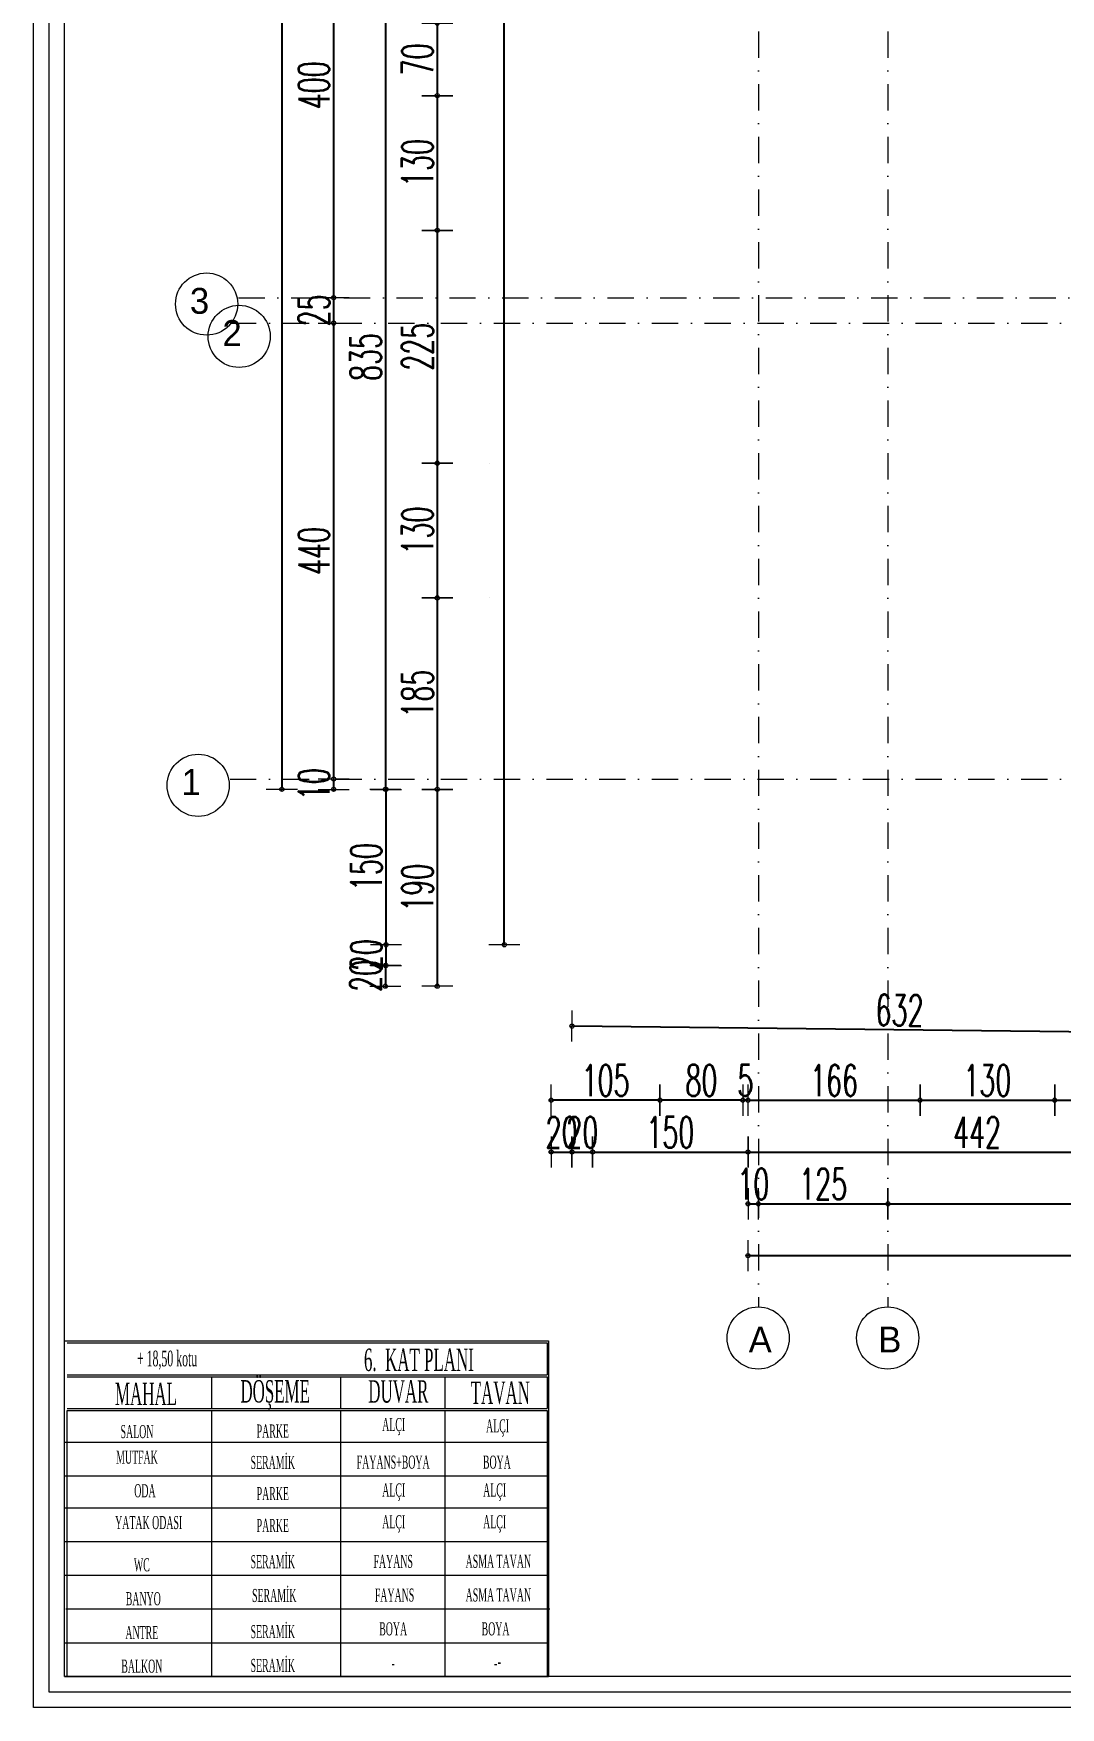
# Model space of a CAD drawing. Header units: millimetres. Extents: x -16104 to 67872, y -88009 to 12107.
# Drawn here: x 28315 to 29306, y 8729 to 10345 of the extents above; entities that cross this region are included whole.
import ezdxf

# ---------------------------------------------------------------- set-up
doc = ezdxf.new("R2010")
doc.units = ezdxf.units.MM
doc.linetypes.add('ACAD_ISO07W100', pattern=[3, 0, -3])
doc.linetypes.add('DASHDOTX2', pattern=[50.8, 25.4, -12.7, 0, -12.7])
doc.layers.get('0').update_dxf_attribs({"color": 241})
for name, color, linetype, lineweight in [('0.3', 114, 'Continuous', 5), ('AKS', 1, 'ACAD_ISO07W100', 5), ('akslar', 144, 'Continuous', 20), ('c05', 32, 'Continuous', 13), ('OLCU', 54, 'Continuous', 13)]:
    doc.layers.add(name, color=color, linetype=linetype, lineweight=lineweight)
doc.styles.add('DIM', font='Txttw.shx', dxfattribs={"width": 0.6})
doc.styles.add('OLCUIC', font='ROMANS.SHX', dxfattribs={"width": 0.5})
doc.dimstyles.new('50', dxfattribs={"dimscale": 0, "dimtxt": 30, "dimasz": 1, "dimexe": 0, "dimexo": 2, "dimgap": 4, "dimtad": 1, "dimdec": 0, "dimzin": 0, "dimdsep": 46, "dimtxsty": 'DIM', "dimblk1": 'DOT', "dimblk2": 'DOT', "dimsah": 1, "dimcen": 1.5, "dimdle": 3, "dimse1": 1, "dimse2": 1, "dimclrd": 256, "dimclre": 9, "dimclrt": 256, "dimadec": 0, "dimazin": 0, "dimtfac": 0.24, "dimtdec": 0, "dimtix": 1, "dimtmove": 2, "dimatfit": 3, "dimldrblk": 'DOT', "dimfxl": 0, "dimtolj": 1, "dimtzin": 15, "dimarcsym": 0})

# ---------------------------------------------------------------- blocks, each defined once
blk = doc.blocks.new('DOT')
for p, q in [((-2, 0), (0, 0)), ((0, 15), (0, -15)), ((2, 0), (0, 0))]:
    blk.add_line(p, q)
blk.add_circle((0, 0), 2)
blk = doc.blocks.new('*D2141')
at = {"layer": 'Defpoints', "color": 0, "transparency": 16777216}
for p in [(29004.9, 9365.5), (29170.9, 9365.5), (29170.9, 9315.5)]:
    blk.add_point(p, dxfattribs=at)
at = {"layer": 'OLCU', "lineweight": -2, "transparency": 16777216}
blk.add_line((29005.9, 9315.5), (29169.9, 9315.5), dxfattribs=at)
at = {"layer": 'OLCU', "lineweight": -2, "transparency": 16777216, "rotation": 180}
blk.add_blockref('DOT', (29004.9, 9315.5), dxfattribs=at)
at = {"layer": 'OLCU', "lineweight": -2, "transparency": 16777216}
blk.add_blockref('DOT', (29170.9, 9315.5), dxfattribs=at)
at = {"layer": 'OLCU', "transparency": 16777216, "insert": (29087.9, 9334.5), "char_height": 30, "attachment_point": 5, "style": 'DIM'}
blk.add_mtext('\\A1;166', dxfattribs=at)
blk = doc.blocks.new('*D2142')
at = {"layer": 'Defpoints', "color": 0, "transparency": 16777216}
for p in [(29170.9, 9365.5), (29300.9, 9365.5), (29300.9, 9315.5)]:
    blk.add_point(p, dxfattribs=at)
at = {"layer": 'OLCU', "lineweight": -2, "transparency": 16777216}
blk.add_line((29171.9, 9315.5), (29299.9, 9315.5), dxfattribs=at)
at = {"layer": 'OLCU', "lineweight": -2, "transparency": 16777216, "rotation": 180}
blk.add_blockref('DOT', (29170.9, 9315.5), dxfattribs=at)
at = {"layer": 'OLCU', "lineweight": -2, "transparency": 16777216}
blk.add_blockref('DOT', (29300.9, 9315.5), dxfattribs=at)
at = {"layer": 'OLCU', "transparency": 16777216, "insert": (29235.9, 9334.5), "char_height": 30, "attachment_point": 5, "style": 'DIM'}
blk.add_mtext('\\A1;130', dxfattribs=at)
blk = doc.blocks.new('*D2143')
at = {"layer": 'Defpoints', "color": 0, "transparency": 16777216}
for p in [(29300.9, 9365.5), (29516.9, 9365.5), (29516.9, 9315.5)]:
    blk.add_point(p, dxfattribs=at)
at = {"layer": 'OLCU', "lineweight": -2, "transparency": 16777216}
blk.add_line((29301.9, 9315.5), (29515.9, 9315.5), dxfattribs=at)
at = {"layer": 'OLCU', "lineweight": -2, "transparency": 16777216, "rotation": 180}
blk.add_blockref('DOT', (29300.9, 9315.5), dxfattribs=at)
at = {"layer": 'OLCU', "lineweight": -2, "transparency": 16777216}
blk.add_blockref('DOT', (29516.9, 9315.5), dxfattribs=at)
at = {"layer": 'OLCU', "transparency": 16777216, "insert": (29408.9, 9334.5), "char_height": 30, "attachment_point": 5, "style": 'DIM'}
blk.add_mtext('\\A1;216', dxfattribs=at)
blk = doc.blocks.new('*D2154')
at = {"layer": 'Defpoints', "color": 0, "transparency": 16777216}
for p in [(29004.9, 9300.5), (29446.9, 9300.5), (29446.9, 9265.5)]:
    blk.add_point(p, dxfattribs=at)
at = {"layer": 'OLCU', "lineweight": -2, "transparency": 16777216}
blk.add_line((29005.9, 9265.5), (29445.9, 9265.5), dxfattribs=at)
at = {"layer": 'OLCU', "lineweight": -2, "transparency": 16777216, "rotation": 180}
blk.add_blockref('DOT', (29004.9, 9265.5), dxfattribs=at)
at = {"layer": 'OLCU', "lineweight": -2, "transparency": 16777216}
blk.add_blockref('DOT', (29446.9, 9265.5), dxfattribs=at)
at = {"layer": 'OLCU', "transparency": 16777216, "insert": (29225.9, 9284.5), "char_height": 30, "attachment_point": 5, "style": 'DIM'}
blk.add_mtext('\\A1;442', dxfattribs=at)
blk = doc.blocks.new('*D2157')
at = {"layer": 'Defpoints', "color": 0, "transparency": 16777216}
for p in [(29014.9, 9215.5), (29139.9, 9215.5), (29139.9, 9215.5)]:
    blk.add_point(p, dxfattribs=at)
at = {"layer": 'OLCU', "lineweight": -2, "transparency": 16777216}
blk.add_line((29015.9, 9215.5), (29138.9, 9215.5), dxfattribs=at)
at = {"layer": 'OLCU', "lineweight": -2, "transparency": 16777216, "rotation": 180}
blk.add_blockref('DOT', (29014.9, 9215.5), dxfattribs=at)
at = {"layer": 'OLCU', "lineweight": -2, "transparency": 16777216}
blk.add_blockref('DOT', (29139.9, 9215.5), dxfattribs=at)
at = {"layer": 'OLCU', "transparency": 16777216, "insert": (29077.4, 9234.5), "char_height": 30, "attachment_point": 5, "style": 'DIM'}
blk.add_mtext('\\A1;125', dxfattribs=at)
blk = doc.blocks.new('*D2161')
at = {"layer": 'Defpoints', "color": 0, "transparency": 16777216}
for p in [(29004.9, 9200.5), (31054.9, 9200.5), (31054.9, 9165.5)]:
    blk.add_point(p, dxfattribs=at)
at = {"layer": 'OLCU', "lineweight": -2, "transparency": 16777216}
blk.add_line((29005.9, 9165.5), (31053.9, 9165.5), dxfattribs=at)
at = {"layer": 'OLCU', "lineweight": -2, "transparency": 16777216, "rotation": 180}
blk.add_blockref('DOT', (29004.9, 9165.5), dxfattribs=at)
at = {"layer": 'OLCU', "lineweight": -2, "transparency": 16777216}
blk.add_blockref('DOT', (31054.9, 9165.5), dxfattribs=at)
at = {"layer": 'OLCU', "transparency": 16777216, "insert": (30029.9, 9184.5), "char_height": 30, "attachment_point": 5, "style": 'DIM'}
blk.add_mtext('\\A1;2050', dxfattribs=at)
blk = doc.blocks.new('*D2202')
at = {"layer": 'Defpoints', "color": 0, "transparency": 16777216}
for p in [(28754.9, 10285), (28704.9, 10155), (28754.9, 10155)]:
    blk.add_point(p, dxfattribs=at)
at = {"layer": 'OLCU', "lineweight": -2, "transparency": 16777216}
blk.add_line((28704.9, 10284), (28704.9, 10156), dxfattribs=at)
for p, rotation in [((28704.9, 10285), 90), ((28704.9, 10155), 270)]:
    blk.add_blockref('DOT', p, dxfattribs=dict(at, rotation=rotation))
at = {"layer": 'OLCU', "transparency": 16777216, "insert": (28685.9, 10220), "char_height": 30, "attachment_point": 5, "rotation": 90, "style": 'DIM'}
blk.add_mtext('\\A1;130', dxfattribs=at)
blk = doc.blocks.new('*D2203')
at = {"layer": 'Defpoints', "color": 0, "transparency": 16777216}
for p in [(28754.9, 10155), (28704.9, 9930.3), (28754.9, 9930.3)]:
    blk.add_point(p, dxfattribs=at)
at = {"layer": 'OLCU', "lineweight": -2, "transparency": 16777216}
blk.add_line((28704.9, 10154), (28704.9, 9931.3), dxfattribs=at)
for p, rotation in [((28704.9, 10155), 90), ((28704.9, 9930.3), 270)]:
    blk.add_blockref('DOT', p, dxfattribs=dict(at, rotation=rotation))
at = {"layer": 'OLCU', "transparency": 16777216, "insert": (28685.9, 10042.7), "char_height": 30, "attachment_point": 5, "rotation": 90, "style": 'DIM'}
blk.add_mtext('\\A1;225', dxfattribs=at)
blk = doc.blocks.new('*D2401')
at = {"layer": 'Defpoints', "color": 0, "transparency": 16777216}
for p in [(28754.9, 9930.3), (28704.9, 9800.3), (28754.9, 9800.3)]:
    blk.add_point(p, dxfattribs=at)
at = {"layer": 'OLCU', "lineweight": -2, "transparency": 16777216}
blk.add_line((28704.9, 9929.3), (28704.9, 9801.3), dxfattribs=at)
for p, rotation in [((28704.9, 9930.3), 90), ((28704.9, 9800.3), 270)]:
    blk.add_blockref('DOT', p, dxfattribs=dict(at, rotation=rotation))
at = {"layer": 'OLCU', "transparency": 16777216, "insert": (28685.9, 9865.3), "char_height": 30, "attachment_point": 5, "rotation": 90, "style": 'DIM'}
blk.add_mtext('\\A1;130', dxfattribs=at)
blk = doc.blocks.new('*D2402')
at = {"layer": 'Defpoints', "color": 0, "transparency": 16777216}
for p in [(28754.9, 9800.3), (28704.9, 9615.5), (28754.9, 9615.5)]:
    blk.add_point(p, dxfattribs=at)
at = {"layer": 'OLCU', "lineweight": -2, "transparency": 16777216}
blk.add_line((28704.9, 9799.3), (28704.9, 9616.5), dxfattribs=at)
for p, rotation in [((28704.9, 9800.3), 90), ((28704.9, 9615.5), 270)]:
    blk.add_blockref('DOT', p, dxfattribs=dict(at, rotation=rotation))
at = {"layer": 'OLCU', "transparency": 16777216, "insert": (28685.9, 9707.9), "char_height": 30, "attachment_point": 5, "rotation": 90, "style": 'DIM'}
blk.add_mtext('\\A1;185', dxfattribs=at)
blk = doc.blocks.new('*D2205')
at = {"layer": 'Defpoints', "color": 0, "transparency": 16777216}
for p in [(28754.9, 10450), (28654.9, 9615.5), (28689.9, 9615.5)]:
    blk.add_point(p, dxfattribs=at)
at = {"layer": 'OLCU', "lineweight": -2, "transparency": 16777216}
blk.add_line((28654.9, 10449), (28654.9, 9616.5), dxfattribs=at)
for p, rotation in [((28654.9, 10450), 90), ((28654.9, 9615.5), 270)]:
    blk.add_blockref('DOT', p, dxfattribs=dict(at, rotation=rotation))
at = {"layer": 'OLCU', "transparency": 16777216, "insert": (28635.9, 10032.8), "char_height": 30, "attachment_point": 5, "rotation": 90, "style": 'DIM'}
blk.add_mtext('\\A1;835', dxfattribs=at)
blk = doc.blocks.new('*D2206')
at = {"layer": 'Defpoints', "color": 0, "transparency": 16777216}
for p in [(28604.9, 9615.5), (28654.9, 9625.5), (28654.9, 9615.5)]:
    blk.add_point(p, dxfattribs=at)
at = {"layer": 'OLCU', "lineweight": -2, "transparency": 16777216}
for p, q in [((28604.9, 9626.5), (28604.9, 9627.5)), ((28604.9, 9625.5), (28604.9, 9615.5)), ((28604.9, 9614.5), (28604.9, 9613.5))]:
    blk.add_line(p, q, dxfattribs=at)
for p, rotation in [((28604.9, 9625.5), 270), ((28604.9, 9615.5), 90)]:
    blk.add_blockref('DOT', p, dxfattribs=dict(at, rotation=rotation))
at = {"layer": 'OLCU', "transparency": 16777216, "insert": (28585.9, 9620.5), "char_height": 30, "attachment_point": 5, "rotation": 90, "style": 'DIM'}
blk.add_mtext('\\A1;10', dxfattribs=at)
blk = doc.blocks.new('*D2207')
at = {"layer": 'Defpoints', "color": 0, "transparency": 16777216}
for p in [(28589.9, 11425), (28554.9, 9615.5), (28589.9, 9615.5)]:
    blk.add_point(p, dxfattribs=at)
at = {"layer": 'OLCU', "lineweight": -2, "transparency": 16777216}
blk.add_line((28554.9, 11424), (28554.9, 9616.5), dxfattribs=at)
for p, rotation in [((28554.9, 11425), 90), ((28554.9, 9615.5), 270)]:
    blk.add_blockref('DOT', p, dxfattribs=dict(at, rotation=rotation))
at = {"layer": 'OLCU', "transparency": 16777216, "insert": (28535.9, 10520.3), "char_height": 30, "attachment_point": 5, "rotation": 90, "style": 'DIM'}
blk.add_mtext('\\A1;1810', dxfattribs=at)
blk = doc.blocks.new('*D2211')
at = {"layer": 'Defpoints', "color": 0, "transparency": 16777216}
for p in [(28999.9, 9365.5), (29004.9, 9365.5), (28999.9, 9315.5)]:
    blk.add_point(p, dxfattribs=at)
at = {"layer": 'OLCU', "lineweight": -2, "transparency": 16777216}
for p, q in [((28998.9, 9315.5), (28997.9, 9315.5)), ((29004.9, 9315.5), (28999.9, 9315.5)), ((29005.9, 9315.5), (29006.9, 9315.5))]:
    blk.add_line(p, q, dxfattribs=at)
blk.add_blockref('DOT', (28999.9, 9315.5), dxfattribs=at)
at = {"layer": 'OLCU', "lineweight": -2, "transparency": 16777216, "rotation": 180}
blk.add_blockref('DOT', (29004.9, 9315.5), dxfattribs=at)
at = {"layer": 'OLCU', "transparency": 16777216, "insert": (29002.4, 9334.5), "char_height": 30, "attachment_point": 5, "style": 'DIM'}
blk.add_mtext('\\A1;5', dxfattribs=at)
blk = doc.blocks.new('*D2212')
at = {"layer": 'Defpoints', "color": 0, "transparency": 16777216}
for p in [(28919.9, 9365.5), (28999.9, 9365.5), (28919.9, 9315.5)]:
    blk.add_point(p, dxfattribs=at)
at = {"layer": 'OLCU', "lineweight": -2, "transparency": 16777216}
blk.add_line((28998.9, 9315.5), (28920.9, 9315.5), dxfattribs=at)
at = {"layer": 'OLCU', "lineweight": -2, "transparency": 16777216, "rotation": 180}
blk.add_blockref('DOT', (28919.9, 9315.5), dxfattribs=at)
at = {"layer": 'OLCU', "lineweight": -2, "transparency": 16777216}
blk.add_blockref('DOT', (28999.9, 9315.5), dxfattribs=at)
at = {"layer": 'OLCU', "transparency": 16777216, "insert": (28959.9, 9334.5), "char_height": 30, "attachment_point": 5, "style": 'DIM'}
blk.add_mtext('\\A1;80', dxfattribs=at)
blk = doc.blocks.new('*D2213')
at = {"layer": 'Defpoints', "color": 0, "transparency": 16777216}
for p in [(28814.9, 9365.5), (28919.9, 9365.5), (28814.9, 9315.5)]:
    blk.add_point(p, dxfattribs=at)
at = {"layer": 'OLCU', "lineweight": -2, "transparency": 16777216}
blk.add_line((28918.9, 9315.5), (28815.9, 9315.5), dxfattribs=at)
at = {"layer": 'OLCU', "lineweight": -2, "transparency": 16777216, "rotation": 180}
blk.add_blockref('DOT', (28814.9, 9315.5), dxfattribs=at)
at = {"layer": 'OLCU', "lineweight": -2, "transparency": 16777216}
blk.add_blockref('DOT', (28919.9, 9315.5), dxfattribs=at)
at = {"layer": 'OLCU', "transparency": 16777216, "insert": (28867.4, 9334.5), "char_height": 30, "attachment_point": 5, "style": 'DIM'}
blk.add_mtext('\\A1;105', dxfattribs=at)
blk = doc.blocks.new('*D2214')
at = {"layer": 'Defpoints', "color": 0, "transparency": 16777216}
for p in [(28814.9, 9365.5), (28834.9, 9365.5), (28834.9, 9265.5)]:
    blk.add_point(p, dxfattribs=at)
at = {"layer": 'OLCU', "lineweight": -2, "transparency": 16777216}
for p, q in [((28813.9, 9265.5), (28812.9, 9265.5)), ((28814.9, 9265.5), (28834.9, 9265.5)), ((28835.9, 9265.5), (28836.9, 9265.5))]:
    blk.add_line(p, q, dxfattribs=at)
blk.add_blockref('DOT', (28814.9, 9265.5), dxfattribs=at)
at = {"layer": 'OLCU', "lineweight": -2, "transparency": 16777216, "rotation": 180}
blk.add_blockref('DOT', (28834.9, 9265.5), dxfattribs=at)
at = {"layer": 'OLCU', "transparency": 16777216, "insert": (28824.9, 9284.5), "char_height": 30, "attachment_point": 5, "style": 'DIM'}
blk.add_mtext('\\A1;20', dxfattribs=at)
blk = doc.blocks.new('*D2215')
at = {"layer": 'Defpoints', "color": 0, "transparency": 16777216}
for p in [(28855, 9363.1), (29004.9, 9365.5), (29004.9, 9265.5)]:
    blk.add_point(p, dxfattribs=at)
at = {"layer": 'OLCU', "lineweight": -2, "transparency": 16777216}
blk.add_line((28856, 9265.5), (29003.9, 9265.5), dxfattribs=at)
at = {"layer": 'OLCU', "lineweight": -2, "transparency": 16777216, "rotation": 180}
blk.add_blockref('DOT', (28855, 9265.5), dxfattribs=at)
at = {"layer": 'OLCU', "lineweight": -2, "transparency": 16777216}
blk.add_blockref('DOT', (29004.9, 9265.5), dxfattribs=at)
at = {"layer": 'OLCU', "transparency": 16777216, "insert": (28929.9, 9284.5), "char_height": 30, "attachment_point": 5, "style": 'DIM'}
blk.add_mtext('\\A1;150', dxfattribs=at)
blk = doc.blocks.new('*D2237')
at = {"layer": 'Defpoints', "color": 0, "transparency": 16777216}
for p in [(28754.9, 10355), (28704.9, 10285), (28754.9, 10285)]:
    blk.add_point(p, dxfattribs=at)
at = {"layer": 'OLCU', "lineweight": -2, "transparency": 16777216}
blk.add_line((28704.9, 10354), (28704.9, 10286), dxfattribs=at)
for p, rotation in [((28704.9, 10355), 90), ((28704.9, 10285), 270)]:
    blk.add_blockref('DOT', p, dxfattribs=dict(at, rotation=rotation))
at = {"layer": 'OLCU', "transparency": 16777216, "insert": (28685.9, 10320), "char_height": 30, "attachment_point": 5, "rotation": 90, "style": 'DIM'}
blk.add_mtext('\\A1;70', dxfattribs=at)
blk = doc.blocks.new('*D2238')
at = {"layer": 'Defpoints', "color": 0, "transparency": 16777216}
for p in [(28754.9, 9615.5), (28704.9, 9425.5), (28754.9, 9425.5)]:
    blk.add_point(p, dxfattribs=at)
at = {"layer": 'OLCU', "lineweight": -2, "transparency": 16777216}
blk.add_line((28704.9, 9614.5), (28704.9, 9426.5), dxfattribs=at)
for p, rotation in [((28704.9, 9615.5), 90), ((28704.9, 9425.5), 270)]:
    blk.add_blockref('DOT', p, dxfattribs=dict(at, rotation=rotation))
at = {"layer": 'OLCU', "transparency": 16777216, "insert": (28685.9, 9520.5), "char_height": 30, "attachment_point": 5, "rotation": 90, "style": 'DIM'}
blk.add_mtext('\\A1;190', dxfattribs=at)
blk = doc.blocks.new('*D2239')
at = {"layer": 'Defpoints', "color": 0, "transparency": 16777216}
for p in [(28754.9, 9445.5), (28654.9, 9425.5), (28754.9, 9425.5)]:
    blk.add_point(p, dxfattribs=at)
at = {"layer": 'OLCU', "lineweight": -2, "transparency": 16777216}
for p, q in [((28654.9, 9446.5), (28654.9, 9447.5)), ((28654.9, 9445.5), (28654.9, 9425.5)), ((28654.9, 9424.5), (28654.9, 9423.5))]:
    blk.add_line(p, q, dxfattribs=at)
for p, rotation in [((28654.9, 9445.5), 270), ((28654.9, 9425.5), 90)]:
    blk.add_blockref('DOT', p, dxfattribs=dict(at, rotation=rotation))
at = {"layer": 'OLCU', "transparency": 16777216, "insert": (28635.9, 9435.5), "char_height": 30, "attachment_point": 5, "rotation": 90, "style": 'DIM'}
blk.add_mtext('\\A1;20', dxfattribs=at)
blk = doc.blocks.new('*D2240')
at = {"layer": 'Defpoints', "color": 0, "transparency": 16777216}
for p in [(28654.9, 9615.5), (28655.4, 9465.5), (28655.4, 9465.5)]:
    blk.add_point(p, dxfattribs=at)
at = {"layer": 'OLCU', "lineweight": -2, "transparency": 16777216}
blk.add_line((28655.4, 9614.5), (28655.4, 9466.5), dxfattribs=at)
for p, rotation in [((28655.4, 9615.5), 90), ((28655.4, 9465.5), 270)]:
    blk.add_blockref('DOT', p, dxfattribs=dict(at, rotation=rotation))
at = {"layer": 'OLCU', "transparency": 16777216, "insert": (28636.4, 9540.5), "char_height": 30, "attachment_point": 5, "rotation": 90, "style": 'DIM'}
blk.add_mtext('\\A1;150', dxfattribs=at)
blk = doc.blocks.new('*D2257')
at = {"layer": 'Defpoints', "color": 0, "transparency": 16777216}
for p in [(29139.9, 9215.5), (29644.9, 9215.5), (29644.9, 9215.5)]:
    blk.add_point(p, dxfattribs=at)
at = {"layer": 'OLCU', "lineweight": -2, "transparency": 16777216}
blk.add_line((29140.9, 9215.5), (29643.9, 9215.5), dxfattribs=at)
at = {"layer": 'OLCU', "lineweight": -2, "transparency": 16777216, "rotation": 180}
blk.add_blockref('DOT', (29139.9, 9215.5), dxfattribs=at)
at = {"layer": 'OLCU', "lineweight": -2, "transparency": 16777216}
blk.add_blockref('DOT', (29644.9, 9215.5), dxfattribs=at)
at = {"layer": 'OLCU', "transparency": 16777216, "insert": (29392.4, 9234.5), "char_height": 30, "attachment_point": 5, "style": 'DIM'}
blk.add_mtext('\\A1;505', dxfattribs=at)
blk = doc.blocks.new('*D2275')
at = {"layer": 'Defpoints', "color": 0, "transparency": 16777216}
for p in [(28604.9, 10500), (28604.9, 10090), (28604.9, 10090)]:
    blk.add_point(p, dxfattribs=at)
at = {"layer": 'OLCU', "lineweight": -2, "transparency": 16777216}
blk.add_line((28604.9, 10499), (28604.9, 10091), dxfattribs=at)
for p, rotation in [((28604.9, 10500), 90), ((28604.9, 10090), 270)]:
    blk.add_blockref('DOT', p, dxfattribs=dict(at, rotation=rotation))
at = {"layer": 'OLCU', "transparency": 16777216, "insert": (28585.9, 10295), "char_height": 30, "attachment_point": 5, "rotation": 90, "style": 'DIM'}
blk.add_mtext('\\A1;400', dxfattribs=at)
blk = doc.blocks.new('*D2276')
at = {"layer": 'Defpoints', "color": 0, "transparency": 16777216}
for p in [(28604.9, 10090), (28604.9, 10065.5), (28604.9, 10065.5)]:
    blk.add_point(p, dxfattribs=at)
at = {"layer": 'OLCU', "lineweight": -2, "transparency": 16777216}
for p, q in [((28604.9, 10091), (28604.9, 10092)), ((28604.9, 10090), (28604.9, 10065.5)), ((28604.9, 10064.5), (28604.9, 10063.5))]:
    blk.add_line(p, q, dxfattribs=at)
for p, rotation in [((28604.9, 10090), 270), ((28604.9, 10065.5), 90)]:
    blk.add_blockref('DOT', p, dxfattribs=dict(at, rotation=rotation))
at = {"layer": 'OLCU', "transparency": 16777216, "insert": (28585.9, 10077.8), "char_height": 30, "attachment_point": 5, "rotation": 90, "style": 'DIM'}
blk.add_mtext('\\A1;25', dxfattribs=at)
blk = doc.blocks.new('*D2277')
at = {"layer": 'Defpoints', "color": 0, "transparency": 16777216}
for p in [(28604.9, 10065.5), (28604.9, 9625.5), (28604.9, 9625.5)]:
    blk.add_point(p, dxfattribs=at)
at = {"layer": 'OLCU', "lineweight": -2, "transparency": 16777216}
blk.add_line((28604.9, 10064.5), (28604.9, 9626.5), dxfattribs=at)
for p, rotation in [((28604.9, 10065.5), 90), ((28604.9, 9625.5), 270)]:
    blk.add_blockref('DOT', p, dxfattribs=dict(at, rotation=rotation))
at = {"layer": 'OLCU', "transparency": 16777216, "insert": (28585.9, 9845.5), "char_height": 30, "attachment_point": 5, "rotation": 90, "style": 'DIM'}
blk.add_mtext('\\A1;440', dxfattribs=at)
blk = doc.blocks.new('*D2284')
at = {"layer": 'Defpoints', "color": 0, "transparency": 16777216}
for p in [(28769.6, 11575), (28769.6, 11575), (28769.6, 9465.5)]:
    blk.add_point(p, dxfattribs=at)
at = {"layer": 'OLCU', "lineweight": -2, "transparency": 16777216}
blk.add_line((28769.6, 9466.5), (28769.6, 11574), dxfattribs=at)
for p, rotation in [((28769.6, 11575), 90), ((28769.6, 9465.5), 270)]:
    blk.add_blockref('DOT', p, dxfattribs=dict(at, rotation=rotation))
at = {"layer": 'OLCU', "transparency": 16777216, "insert": (28750.6, 10520.3), "char_height": 30, "attachment_point": 5, "rotation": 90, "style": 'DIM'}
blk.add_mtext('\\A1;2110', dxfattribs=at)
blk = doc.blocks.new('*D2290')
at = {"layer": 'Defpoints', "color": 0, "transparency": 16777216}
for p in [(28834.9, 9365.5), (28854.9, 9365.5), (28854.9, 9265.5)]:
    blk.add_point(p, dxfattribs=at)
at = {"layer": 'OLCU', "lineweight": -2, "transparency": 16777216}
for p, q in [((28833.9, 9265.5), (28832.9, 9265.5)), ((28834.9, 9265.5), (28854.9, 9265.5)), ((28855.9, 9265.5), (28856.9, 9265.5))]:
    blk.add_line(p, q, dxfattribs=at)
blk.add_blockref('DOT', (28834.9, 9265.5), dxfattribs=at)
at = {"layer": 'OLCU', "lineweight": -2, "transparency": 16777216, "rotation": 180}
blk.add_blockref('DOT', (28854.9, 9265.5), dxfattribs=at)
at = {"layer": 'OLCU', "transparency": 16777216, "insert": (28844.9, 9284.5), "char_height": 30, "attachment_point": 5, "style": 'DIM'}
blk.add_mtext('\\A1;20', dxfattribs=at)
blk = doc.blocks.new('*D2296')
at = {"layer": 'Defpoints', "color": 0, "transparency": 16777216}
for p in [(28755.4, 9465.5), (28655.4, 9445.5), (28755.4, 9445.5)]:
    blk.add_point(p, dxfattribs=at)
at = {"layer": 'OLCU', "lineweight": -2, "transparency": 16777216}
for p, q in [((28655.4, 9466.5), (28655.4, 9467.5)), ((28655.4, 9465.5), (28655.4, 9445.5)), ((28655.4, 9444.5), (28655.4, 9443.5))]:
    blk.add_line(p, q, dxfattribs=at)
for p, rotation in [((28655.4, 9465.5), 270), ((28655.4, 9445.5), 90)]:
    blk.add_blockref('DOT', p, dxfattribs=dict(at, rotation=rotation))
at = {"layer": 'OLCU', "transparency": 16777216, "insert": (28636.4, 9455.5), "char_height": 30, "attachment_point": 5, "rotation": 90, "style": 'DIM'}
blk.add_mtext('\\A1;20', dxfattribs=at)
blk = doc.blocks.new('*D2299')
at = {"layer": 'Defpoints', "color": 0, "transparency": 16777216}
for p in [(29004.9, 9265.5), (29014.9, 9265.5), (29014.9, 9215.5)]:
    blk.add_point(p, dxfattribs=at)
at = {"layer": 'OLCU', "lineweight": -2, "transparency": 16777216}
for p, q in [((29003.9, 9215.5), (29002.9, 9215.5)), ((29004.9, 9215.5), (29014.9, 9215.5)), ((29015.9, 9215.5), (29016.9, 9215.5))]:
    blk.add_line(p, q, dxfattribs=at)
blk.add_blockref('DOT', (29004.9, 9215.5), dxfattribs=at)
at = {"layer": 'OLCU', "lineweight": -2, "transparency": 16777216, "rotation": 180}
blk.add_blockref('DOT', (29014.9, 9215.5), dxfattribs=at)
at = {"layer": 'OLCU', "transparency": 16777216, "insert": (29009.9, 9234.5), "char_height": 30, "attachment_point": 5, "style": 'DIM'}
blk.add_mtext('\\A1;10', dxfattribs=at)
blk = doc.blocks.new('*D2416')
at = {"layer": 'Defpoints', "color": 0, "transparency": 16777216}
for p in [(28834.9, 9387), (28834.9, 9387), (29466.9, 9379.6)]:
    blk.add_point(p, dxfattribs=at)
at = {"layer": 'OLCU', "lineweight": -2, "transparency": 16777216}
blk.add_line((29465.9, 9379.6), (28835.9, 9387), dxfattribs=at)
for p, rotation in [((28834.9, 9387), 179.3311844585351), ((29466.9, 9379.6), 359.3311844585351)]:
    blk.add_blockref('DOT', p, dxfattribs=dict(at, rotation=rotation))
at = {"layer": 'OLCU', "transparency": 16777216, "insert": (29151.1, 9402.3), "char_height": 30, "attachment_point": 5, "rotation": 359.3312, "style": 'DIM'}
blk.add_mtext('\\A1;632', dxfattribs=at)

msp = doc.modelspace()

# ---------------------------------------------------------------- linework, layer by layer
at = {"layer": 'AKS', "linetype": 'ByBlock'}
for centre in [(28482.3, 10083.9), (28513.7, 10052.7), (28474.2, 9619.4), (29014.7, 9086), (29139.7, 9086)]:
    msp.add_circle(centre, 30, dxfattribs=at)
at = {"layer": 'akslar', "linetype": 'DASHDOTX2'}
for p, q in [((29014.9, 11925), (29014.9, 9115.5)), ((29139.9, 11925), (29139.9, 9115.5)), ((28513, 10090), (31563, 10090)), ((28504.9, 10065.5), (31554.9, 10065.5)), ((28504.9, 9625.5), (31554.9, 9625.5))]:
    msp.add_line(p, q, dxfattribs=at)
at = {"layer": 'c05'}
for points in [[(31845.5, 8939.6), (31845.5, 8729.3), (28315.2, 8729.3), (28315.2, 12107.1), (31845.5, 12107.1), (31845.5, 10251)], [(31830.5, 8939.6), (31830.5, 8744.3), (28330.2, 8744.3), (28330.2, 12092.1), (31830.5, 12092.1), (31830.5, 10251)], [(31815.5, 8939.6), (31815.5, 8759.3), (28345.2, 8759.3), (28345.2, 12077.1), (31815.5, 12077.1), (31815.5, 10251)]]:
    msp.add_lwpolyline(points, dxfattribs=at)
at = {"layer": 'OLCU'}
for p, q in [((28754.9, 9930.3), (28754.9, 9930.3)), ((28754.9, 9800.3), (28754.9, 9800.3)), ((28345.2, 8791.9), (28345.2, 9083.1)), ((28810.9, 9081.2), (28810.9, 9050.5)), ((28812.2, 9083.1), (28812.2, 8759.3)), ((28345.2, 8759.3), (28345.2, 9050.5)), ((28487, 9048.6), (28487, 9018)), ((28487, 9048.6), (28487, 9018)), ((28611.6, 9048.6), (28611.6, 9018)), ((28712.1, 9048.6), (28712.1, 9018)), ((28810.9, 9048.6), (28810.9, 9018)), ((28347.6, 8759.3), (28347.6, 9016)), ((28487, 9016), (28487, 8759.3)), ((28487, 9016), (28487, 8759.3)), ((28611.6, 9016), (28611.6, 8759.3)), ((28712.1, 9016), (28712.1, 8759.3)), ((28810.9, 9016), (28810.9, 8759.3))]:
    msp.add_line(p, q, dxfattribs=at)
for points in [[(28345.2, 9083.1), (28812.2, 9083.1)], [(28345.2, 9083.1), (28812.2, 9083.1)], [(28347.6, 9081.2), (28810.9, 9081.2)], [(28347.6, 9081.2), (28810.9, 9081.2)], [(28347.6, 9050.5), (28810.9, 9050.5)], [(28347.6, 9050.5), (28810.9, 9050.5)], [(28347.6, 9048.6), (28810.9, 9048.6)], [(28347.6, 9048.6), (28810.9, 9048.6)], [(28347.6, 9018), (28810.9, 9018)], [(28347.6, 9018), (28810.9, 9018)], [(28347.6, 9016), (28810.9, 9016)], [(28347.6, 9016), (28810.9, 9016)], [(28345.2, 8985.4), (28812.2, 8985.4)], [(28345.2, 8985.4), (28812.2, 8985.4)], [(28345.2, 8952.8), (28812.2, 8952.8)], [(28345.2, 8952.8), (28812.2, 8952.8)], [(28345.2, 8922.2), (28812.2, 8922.2)], [(28345.2, 8922.2), (28812.2, 8922.2)], [(28345.2, 8889.6), (28812.2, 8889.6)], [(28345.2, 8889.6), (28812.2, 8889.6)], [(28345.2, 8857.1), (28812.2, 8857.1)], [(28345.2, 8857.1), (28812.2, 8857.1)], [(28346.6, 8824.5), (28813.6, 8824.5)], [(28346.6, 8824.5), (28813.6, 8824.5)], [(28345.2, 8791.9), (28812.2, 8791.9)], [(28345.2, 8791.9), (28812.2, 8791.9)], [(28345.2, 8759.3), (28812.2, 8759.3)]]:
    msp.add_lwpolyline(points, dxfattribs=at)

# ---------------------------------------------------------------- texts
at = {"layer": '0.3', "ltscale": 0.7, "attachment_point": 8, "style": 'OLCUIC'}
for s, insert, char_height, width in [('{\\fTimes New Roman|b0|i0|c162|p18;+ 18,50 kotu }', (28444.2, 9055.1), 15.12, 206.873), ('{\\fTimes New Roman|b0|i0|c162|p18;6.  KAT PLANI}', (28687.2, 9053.7), 21.6, 262.139), ('{\\fTimes New Roman|b0|i0|c162|p18;DÖŞEME }', (28548.5, 9016.7), 21.6, 195.886), ('{\\fTimes New Roman|b0|i0|c162|p18;MAHAL }', (28423.8, 9021.2), 21.6, 195.886), ('{\\fTimes New Roman|b0|i0|c162|p18;DUVAR }', (28667.4, 9023.1), 21.6, 195.886), ('{\\fTimes New Roman|b0|i0|c162|p18;TAVAN}', (28765.8, 9021.9), 21.6, 195.886), ('{\\fTimes New Roman|b0|i0|c162|p18;SALON}', (28415.1, 8989.2), 12.6, 66.746), ('{\\fTimes New Roman|b0|i0|c162|p18;PARKE}', (28546.2, 8989.9), 12.6, 66.746), ('{\\fTimes New Roman|b0|i0|c162|p18;ALÇI}', (28662.9, 8992.1), 12.6, 66.746), ('{\\fTimes New Roman|b0|i0|c162|p18;ALÇI}', (28763.1, 8990.8), 12.6, 66.746), ('{\\fTimes New Roman|b0|i0|c162|p18;MUTFAK}', (28415.1, 8964.5), 12.6, 66.746), ('{\\fTimes New Roman|b0|i0|c162|p18;SERAMİK}', (28546.2, 8959.4), 12.6, 66.746), ('{\\fTimes New Roman|b0|i0|c162|p18;FAYANS+BOYA}', (28662.4, 8959.7), 12.6, 66.746), ('{\\fTimes New Roman|b0|i0|c162|p18;BOYA}', (28762.5, 8959.7), 12.6, 66.746), ('{\\fTimes New Roman|b0|i0|c162|p18; ODA}', (28421.6, 8932.1), 12.6, 93.627), ('{\\fTimes New Roman|b0|i0|c162|p18;PARKE}', (28546.2, 8929.5), 12.6, 66.746), ('{\\fTimes New Roman|b0|i0|c162|p18;ALÇI}', (28662.9, 8928.9), 12.6, 66.746), ('{\\fTimes New Roman|b0|i0|c162|p18;ALÇI}', (28760.3, 8928.9), 12.6, 66.746), ('{\\fTimes New Roman|b0|i0|c162|p18;YATAK ODASI}', (28426.4, 8901.4), 12.6, 79.966), ('{\\fTimes New Roman|b0|i0|c162|p18;PARKE}', (28546.2, 8898.8), 12.6, 66.746), ('{\\fTimes New Roman|b0|i0|c162|p18;ALÇI}', (28662.9, 8898.2), 12.6, 66.746), ('{\\fTimes New Roman|b0|i0|c162|p18;ALÇI}', (28760.3, 8898.2), 12.6, 66.746), ('{\\fTimes New Roman|b0|i0|c162|p18;WC}', (28419.8, 8860.5), 12.6, 66.746), ('{\\fTimes New Roman|b0|i0|c162|p18;SERAMİK}', (28546.2, 8863.6), 12.6, 66.746), ('{\\fTimes New Roman|b0|i0|c162|p18;FAYANS}', (28662.4, 8863.9), 12.6, 66.746), ('{\\fTimes New Roman|b0|i0|c162|p18;ASMA TAVAN}', (28763.9, 8863.9), 12.6, 87.313), ('{\\fTimes New Roman|b0|i0|c162|p18;BANYO}', (28421.2, 8827.9), 12.6, 66.746), ('{\\fTimes New Roman|b0|i0|c162|p18;SERAMİK}', (28547.6, 8831), 12.6, 66.746), ('{\\fTimes New Roman|b0|i0|c162|p18;FAYANS}', (28663.7, 8831.4), 12.6, 66.746), ('{\\fTimes New Roman|b0|i0|c162|p18;ASMA TAVAN}', (28763.9, 8831.4), 12.6, 87.313), ('{\\fTimes New Roman|b0|i0|c162|p18;ANTRE}', (28419.8, 8795.4), 12.6, 66.746), ('{\\fTimes New Roman|b0|i0|c162|p18;SERAMİK}', (28546.2, 8796.1), 12.6, 66.746), ('{\\fTimes New Roman|b0|i0|c162|p18;BOYA}', (28662.4, 8798.8), 12.6, 66.746), ('{\\fTimes New Roman|b0|i0|c162|p18;BOYA}', (28761.2, 8798.8), 12.6, 66.746), ('{\\fTimes New Roman|b0|i0|c162|p18;BALKON}', (28419.8, 8762.8), 12.6, 66.746), ('{\\fTimes New Roman|b0|i0|c162|p18;SERAMİK}', (28546.2, 8763.5), 12.6, 66.746), ('{\\fTimes New Roman|b0|i0|c162|p18;-}', (28662.4, 8766.2), 12.6, 66.746), ('{\\fTimes New Roman|b0|i0|c162|p18;-}', (28761.2, 8766.2), 12.6, 66.746), ('{\\fTimes New Roman|b0|i0|c162|p18;-}', (28764.9, 8767), 14, 74.163)]:
    msp.add_mtext(s, dxfattribs=dict(at, insert=insert, char_height=char_height, width=width))
at = {"layer": 'AKS', "char_height": 25, "width": 35.659, "attachment_point": 1}
for s, insert in [('3', (28466.2, 10099.5)), ('2', (28497.6, 10068.4)), ('1', (28458.1, 9635)), ('A', (29005.5, 9097)), ('B', (29130.6, 9097))]:
    msp.add_mtext(s, dxfattribs=dict(at, insert=insert))

# ---------------------------------------------------------------- dimensions: what is measured, and where the dimension line sits
at = {"layer": 'OLCU'}
for base, p1, p2, text, picture, middle in [((28769.6, 11575), (28769.6, 9465.5), (28769.6, 11575), '2110', '*D2284', (28750.6, 10520.3)), ((28554.9, 9615.5), (28589.9, 11425), (28589.9, 9615.5), '1810', '*D2207', (28535.9, 10520.3)), ((28604.9, 10090), (28604.9, 10500), (28604.9, 10090), '400', '*D2275', (28585.9, 10295))]:
    dim = msp.add_linear_dim(base=base, p1=p1, p2=p2, angle=90, text=text, dimstyle='50', override={"dimscale": 1}, dxfattribs=at)
    dim.commit()
    dim.dimension.update_dxf_attribs({"geometry": picture, "text_midpoint": middle})
for base, p1, p2, picture, middle in [((28654.927507, 9615.5446397), (28754.927507, 10450.0446397), (28689.927507, 9615.5446397), '*D2205', (28635.927507, 10032.7946397)), ((28704.9, 10285), (28754.9, 10355), (28754.9, 10285), '*D2237', (28685.9, 10320)), ((28704.9, 10155), (28754.9, 10285), (28754.9, 10155), '*D2202', (28685.9, 10220)), ((28704.9, 9930.3), (28754.9, 10155), (28754.9, 9930.3), '*D2203', (28685.9, 10042.7)), ((28604.927507, 10065.5446397), (28604.927507, 10090.0446397), (28604.927507, 10065.5446397), '*D2276', (28585.927507, 10077.7946397)), ((28604.9, 9625.5), (28604.9, 10065.5), (28604.9, 9625.5), '*D2277', (28585.9, 9845.5)), ((28704.9, 9800.3), (28754.9, 9930.3), (28754.9, 9800.3), '*D2401', (28685.9, 9865.3)), ((28704.9, 9615.5), (28754.9, 9800.3), (28754.9, 9615.5), '*D2402', (28685.9, 9707.9)), ((28604.9, 9615.5), (28654.9, 9625.5), (28654.9, 9615.5), '*D2206', (28585.9, 9620.5)), ((28655.4, 9465.5), (28654.9, 9615.5), (28655.4, 9465.5), '*D2240', (28636.4, 9540.5)), ((28704.9, 9425.5), (28754.9, 9615.5), (28754.9, 9425.5), '*D2238', (28685.9, 9520.5)), ((28655.4, 9445.5), (28755.4, 9465.5), (28755.4, 9445.5), '*D2296', (28636.4, 9455.5)), ((28654.9, 9425.5), (28754.9, 9445.5), (28754.9, 9425.5), '*D2239', (28635.9, 9435.5))]:
    dim = msp.add_linear_dim(base=base, p1=p1, p2=p2, angle=90, dimstyle='50', override={"dimscale": 1}, dxfattribs=at)
    dim.commit()
    dim.dimension.update_dxf_attribs({"geometry": picture, "text_midpoint": middle})
for p1, p2, picture, middle in [((29466.9, 9379.6), (28834.9, 9387), '*D2416', (29151.1, 9402.3)), ((29139.9, 9215.5), (29644.9, 9215.5), '*D2257', (29392.4, 9234.5))]:
    dim = msp.add_aligned_dim(p1=p1, p2=p2, distance=0, dimstyle='50', override={"dimscale": 1}, dxfattribs=at)
    dim.commit()
    dim.dimension.update_dxf_attribs({"geometry": picture, "text_midpoint": middle})
for base, p1, p2, picture, middle in [((28834.9, 9265.5), (28814.9, 9365.5), (28834.9, 9365.5), '*D2214', (28824.9, 9284.5)), ((28814.9, 9315.5), (28919.9, 9365.5), (28814.9, 9365.5), '*D2213', (28867.4, 9334.5)), ((28854.9, 9265.5), (28834.9, 9365.5), (28854.9, 9365.5), '*D2290', (28844.9, 9284.5)), ((29004.9, 9265.5), (28855, 9363.1), (29004.9, 9365.5), '*D2215', (28929.9, 9284.5)), ((28919.9, 9315.5), (28999.9, 9365.5), (28919.9, 9365.5), '*D2212', (28959.9, 9334.5)), ((28999.9, 9315.5), (29004.9, 9365.5), (28999.9, 9365.5), '*D2211', (29002.4, 9334.5)), ((29170.9, 9315.5), (29004.9, 9365.5), (29170.9, 9365.5), '*D2141', (29087.9, 9334.5)), ((29300.9, 9315.5), (29170.9, 9365.5), (29300.9, 9365.5), '*D2142', (29235.9, 9334.5)), ((29516.9, 9315.5), (29300.9, 9365.5), (29516.9, 9365.5), '*D2143', (29408.9, 9334.5)), ((29446.9, 9265.5), (29004.9, 9300.5), (29446.9, 9300.5), '*D2154', (29225.9, 9284.5)), ((29014.9, 9215.5), (29004.9, 9265.5), (29014.9, 9265.5), '*D2299', (29009.9, 9234.5)), ((29139.9, 9215.5), (29014.9, 9215.5), (29139.9, 9215.5), '*D2157', (29077.4, 9234.5)), ((31054.9, 9165.5), (29004.9, 9200.5), (31054.9, 9200.5), '*D2161', (30029.9, 9184.5))]:
    dim = msp.add_linear_dim(base=base, p1=p1, p2=p2, dimstyle='50', override={"dimscale": 1}, dxfattribs=at)
    dim.commit()
    dim.dimension.update_dxf_attribs({"geometry": picture, "text_midpoint": middle})

doc.saveas('drawing.dxf')
